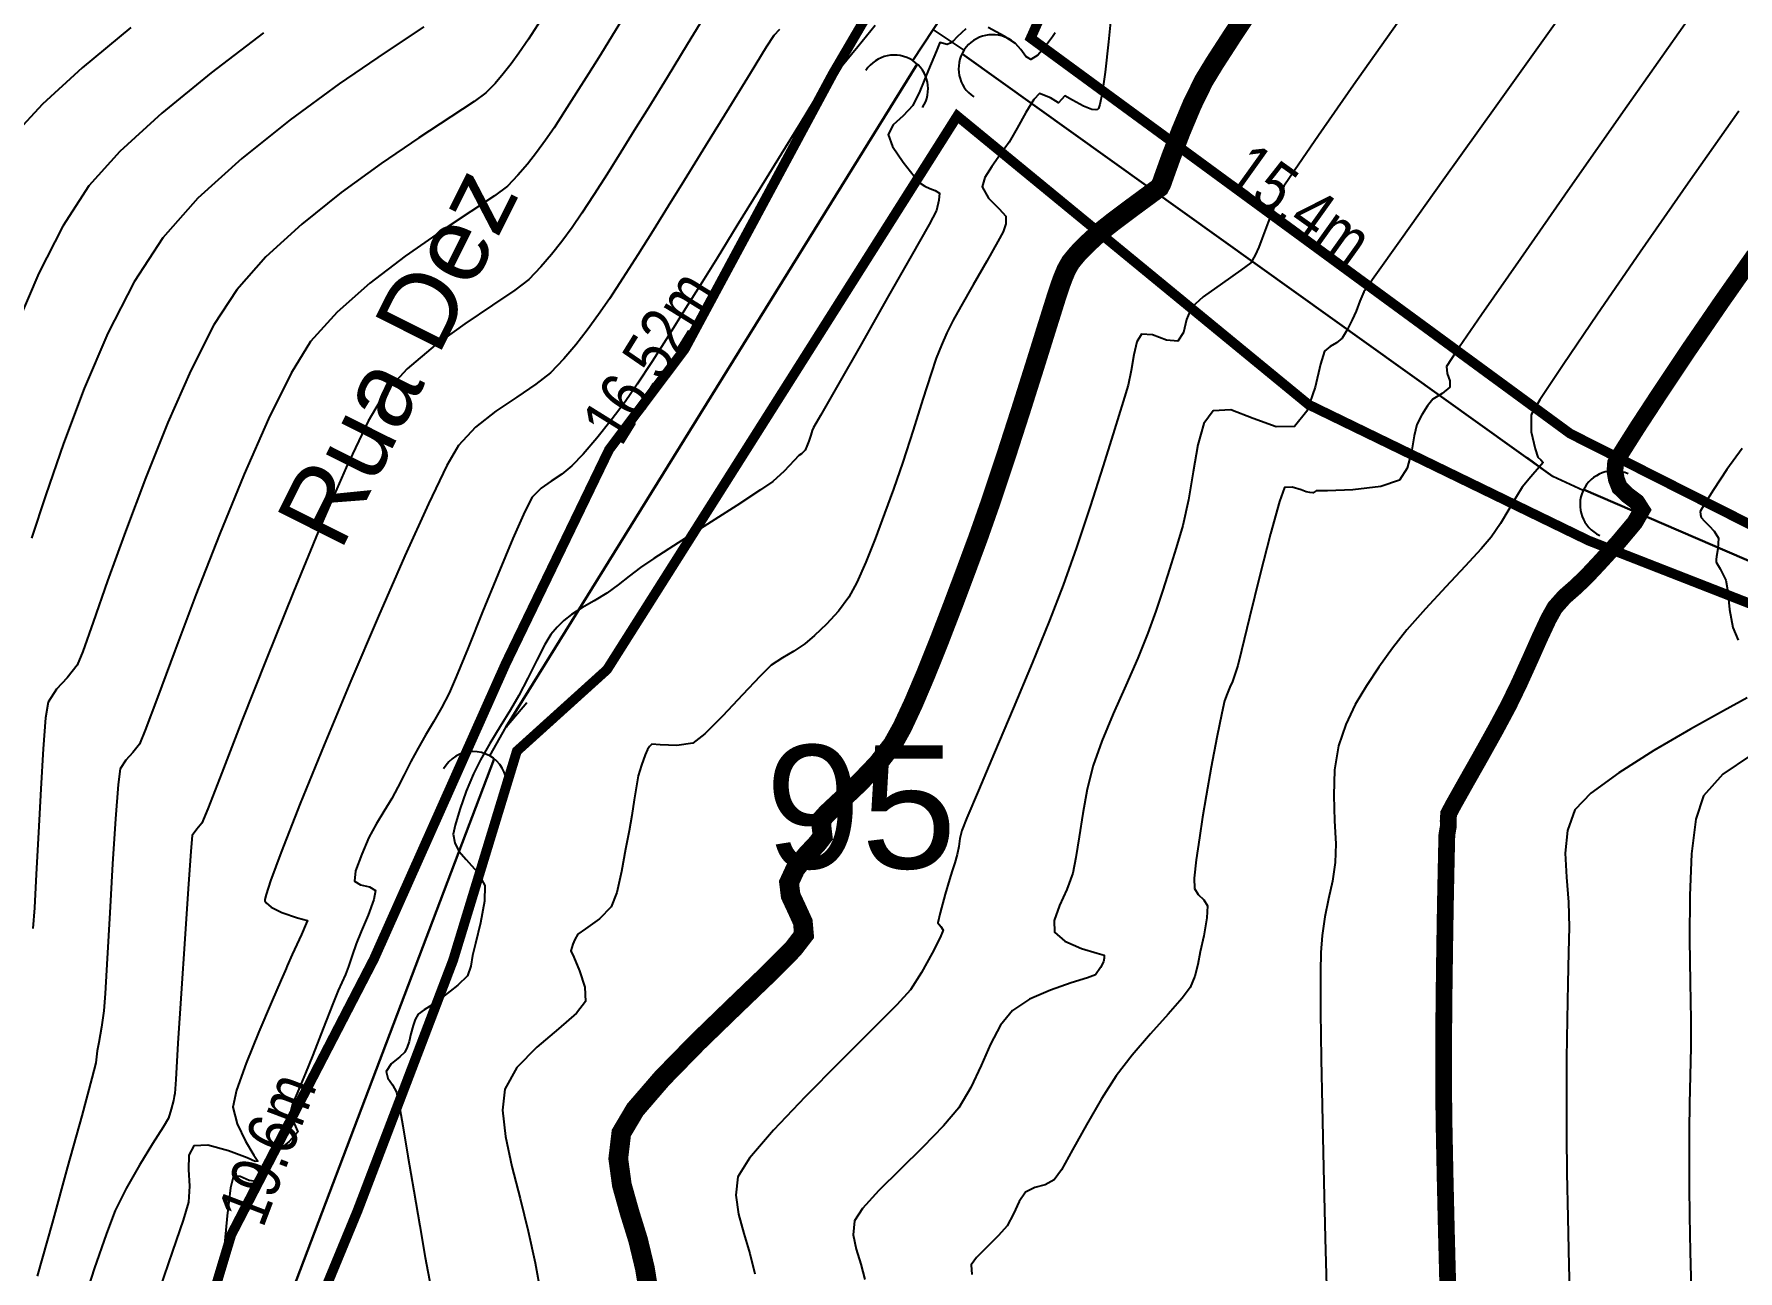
# Model space of a CAD drawing. Extents: x 360931 to 362237, y 7351473 to 7352200.
# Drawn here: x 361559.59 to 361594.16, y 7351835.4 to 7351860.47 of the extents above; entities that cross this region are included whole.
import ezdxf
from ezdxf.enums import TextEntityAlignment as Align

# ---------------------------------------------------------------- set-up
doc = ezdxf.new("R2010")
doc.units = 0
for name, color, linetype in [('A_Curvas Intermediarias', 37, 'Continuous'), ('A_Curvas Mestras', 32, 'Continuous'), ('LISTAGEM_TEXTO', 7, 'Continuous'), ('PONTOS-Pontos - Água_U', 1, 'Continuous'), ('PS_IND_COMPRIMENTO', 7, 'Continuous'), ('ZZ-Carimbo Texto', 7, 'Continuous')]:
    doc.layers.add(name, color=color, linetype=linetype)
doc.layers.add('TUBO_PE_80_NTS194_PN_12_5', color=5, linetype='Continuous', lineweight=30)
doc.styles.add('CARIMBO', font='arial.ttf', dxfattribs={"height": 2})
doc.styles.add('ROMANS', font='arial.ttf', dxfattribs={"height": 2})
doc.styles.get("Standard").update_dxf_attribs({"font": 'arial.ttf'})
picture_1 = doc.add_image_def('image1.tif', size_in_pixel=(23490, 20550))

# ---------------------------------------------------------------- blocks, each defined once
blk = doc.blocks.new('*U1010')
for p, q in [((-0.135, 0), (0, 0)), ((0, 0), (0.1276, -0.0248))]:
    blk.add_line(p, q)
blk.add_arc((-0.2725, -0.0002), 0.1375, 270.09061, 90.09061)
blk = doc.blocks.new('*U1212', base_point=(361544.508, 7351672.6662))
for p, q in [((361544.3817, 7351672.6065), (361544.6342, 7351672.7702)), ((361544.5898, 7351672.5621), (361544.508, 7351672.6883))]:
    blk.add_line(p, q)
for centre, start, end in [((361544.7496, 7351672.845), 122.96833, 302.96833), ((361544.2664, 7351672.5316), 302.96833, 122.96833), ((361544.6647, 7351672.4468), 32.96834, 212.96834)]:
    blk.add_arc(centre, 0.1375, start, end)
blk = doc.blocks.new('*U1219')
for p, q in [((-0.135, 0), (0, 0)), ((0, 0), (0.1276, -0.0248))]:
    blk.add_line(p, q)
blk.add_arc((-0.2725, -0.0002), 0.1375, 270.09061, 90.09061)

msp = doc.modelspace()

# ---------------------------------------------------------------- linework, layer by layer
at = {"color": 0, "const_width": 0.2}
for points in [[(361595.82, 7351849.817), (361590.759, 7351852.374), (361579.815, 7351860.393), (361580.555, 7351862.052), (361580.802, 7351867.724), (361580.835, 7351872.92), (361581.032, 7351875.006), (361583.519, 7351878.09), (361584.994, 7351880.335), (361586.047, 7351881.916), (361584.765, 7351884.431), (361588.234, 7351887.803), (361591.704, 7351893.871), (361593.221, 7351898.836), (361592.969, 7351903.754), (361591.539, 7351913.549), (361591.875, 7351918.097), (361596.46, 7351926.765)], [(361583.302, 7351883.489), (361584.664, 7351881.507), (361583.004, 7351880.349), (361579.594, 7351875.729), (361579.536, 7351871.311), (361579.139, 7351866.51), (361578.24, 7351863.838), (361575.799, 7351859.668), (361572.793, 7351854.085), (361571.262, 7351852.051), (361569.164, 7351847.711), (361566.491, 7351841.721), (361563.595, 7351836.128), (361561.743, 7351829.974), (361561.309, 7351825.565), (361560.16, 7351820.935), (361553.761, 7351822.352), (361552.546, 7351820.979), (361550.127, 7351818.983), (361548.49, 7351818.005), (361547.241, 7351817.08), (361544.411, 7351815.531)], [(361597.292, 7351819.716), (361591.282, 7351822.113), (361585.66, 7351823.892), (361578.511, 7351825.569), (361577.118, 7351826.136), (361573.172, 7351826.806), (361562.902, 7351828.74), (361566.158, 7351836.616), (361568.096, 7351841.694), (361569.39, 7351845.936), (361571.219, 7351847.588), (361578.325, 7351858.813), (361585.452, 7351852.962), (361591.134, 7351850.204), (361599.046, 7351847.114)]]:
    msp.add_lwpolyline(points, dxfattribs=at)
at = {"layer": 'A_Curvas Intermediarias', "flags": 128}
for points, elevation in [([(361569.869, 7351860.75), (361569.627, 7351860.374), (361569.431, 7351860.088), (361569.272, 7351859.873), (361569.114, 7351859.67), (361568.948, 7351859.476), (361568.763, 7351859.283), (361568.525, 7351859.11), (361568.05, 7351858.799), (361567.401, 7351858.372), (361566.639, 7351857.852), (361565.827, 7351857.261), (361565.026, 7351856.623), (361564.298, 7351855.959), (361563.705, 7351855.292), (361563.245, 7351854.577), (361562.774, 7351853.654), (361562.306, 7351852.599), (361561.859, 7351851.487), (361561.447, 7351850.392), (361561.086, 7351849.389), (361560.792, 7351848.552), (361560.582, 7351847.957), (361560.47, 7351847.678), (361560.267, 7351847.422), (361560.047, 7351847.192), (361559.88, 7351846.928), (361559.829, 7351846.608), (361559.779, 7351845.984), (361559.729, 7351845.171), (361559.682, 7351844.286), (361559.638, 7351843.442), (361559.6, 7351842.755), (361559.568, 7351842.341)], 88), ([(361571.653, 7351860.983), (361571.332, 7351860.454), (361571.084, 7351860.053), (361570.843, 7351859.669), (361570.596, 7351859.276), (361570.359, 7351858.902), (361570.146, 7351858.575), (361569.97, 7351858.321), (361569.786, 7351858.072), (361569.604, 7351857.839), (361569.412, 7351857.614), (361569.198, 7351857.392), (361568.937, 7351857.197), (361568.459, 7351856.88), (361567.833, 7351856.464), (361567.126, 7351855.971), (361566.407, 7351855.421), (361565.744, 7351854.837), (361565.204, 7351854.24), (361564.809, 7351853.6), (361564.351, 7351852.671), (361563.858, 7351851.548), (361563.358, 7351850.326), (361562.879, 7351849.102), (361562.45, 7351847.969), (361562.097, 7351847.024), (361561.85, 7351846.361), (361561.736, 7351846.076), (361561.6, 7351845.905), (361561.454, 7351845.752), (361561.343, 7351845.576), (361561.301, 7351845.256), (361561.248, 7351844.565), (361561.189, 7351843.651), (361561.13, 7351842.657), (361561.076, 7351841.731), (361561.034, 7351841.019), (361561.009, 7351840.667), (361560.961, 7351840.341), (361560.906, 7351840.029), (361560.875, 7351839.855), (361560.864, 7351839.733), (361560.851, 7351839.612), (361560.768, 7351839.302), (361560.561, 7351838.542), (361560.276, 7351837.504), (361559.959, 7351836.361), (361559.656, 7351835.286)], 89), ([(361581.449, 7351860.857), (361581.394, 7351860.316), (361581.326, 7351859.703), (361581.266, 7351859.275), (361581.219, 7351859.05), (361581.187, 7351858.966), (361581.17, 7351858.948), (361581.138, 7351858.938), (361581.052, 7351858.947), (361580.886, 7351859.012), (361580.661, 7351859.135), (361580.505, 7351859.22), (361580.441, 7351859.151), (361580.378, 7351859.083), (361580.216, 7351859.185), (361579.996, 7351859.268), (361579.881, 7351859.146), (361579.719, 7351858.884), (361579.541, 7351858.567), (361579.376, 7351858.283), (361579.205, 7351858.037), (361579.024, 7351857.792), (361578.882, 7351857.566), (361578.831, 7351857.376), (361578.956, 7351857.146), (361579.178, 7351856.932), (361579.31, 7351856.785), (361579.307, 7351856.628), (361579.258, 7351856.467), (361579.151, 7351856.266), (361578.923, 7351855.868), (361578.647, 7351855.39), (361578.396, 7351854.952), (361578.242, 7351854.673), (361578.116, 7351854.416), (361578.003, 7351854.167), (361577.896, 7351853.903), (361577.793, 7351853.595), (361577.629, 7351853.074), (361577.431, 7351852.442), (361577.223, 7351851.798), (361577.032, 7351851.246), (361576.85, 7351850.751), (361576.659, 7351850.243), (361576.468, 7351849.764), (361576.288, 7351849.354), (361576.126, 7351849.055), (361575.913, 7351848.772), (361575.669, 7351848.508), (361575.429, 7351848.281), (361575.232, 7351848.111), (361575.007, 7351847.959), (361574.778, 7351847.83), (361574.551, 7351847.68), (361574.325, 7351847.457), (361573.968, 7351847.078), (361573.566, 7351846.651), (361573.202, 7351846.288), (361572.961, 7351846.099), (361572.638, 7351846.048), (361572.298, 7351846.063), (361572.13, 7351846.077), (361572.081, 7351846.026), (361572.037, 7351845.966), (361571.996, 7351845.862), (361571.921, 7351845.652), (361571.853, 7351845.432), (361571.814, 7351845.231), (361571.77, 7351844.95), (361571.721, 7351844.632), (361571.665, 7351844.32), (361571.597, 7351843.948), (361571.514, 7351843.494), (361571.416, 7351843.067), (361571.306, 7351842.776), (361571.068, 7351842.532), (361570.783, 7351842.332), (361570.627, 7351842.226), (361570.567, 7351842.116), (361570.527, 7351842.021), (361570.503, 7351841.952), (361570.486, 7351841.883), (361570.543, 7351841.758), (361570.661, 7351841.482), (361570.766, 7351841.149), (361570.78, 7351840.856), (361570.601, 7351840.619), (361570.233, 7351840.306), (361569.792, 7351839.933), (361569.39, 7351839.52), (361569.144, 7351839.083), (361569.099, 7351838.653), (361569.158, 7351838.12), (361569.288, 7351837.513), (361569.454, 7351836.864), (361569.622, 7351836.202), (361569.759, 7351835.557), (361569.876, 7351834.923)], 94), ([(361590.512, 7351860.765), (361589.261, 7351859.016), (361588.184, 7351857.51), (361587.34, 7351856.326), (361586.784, 7351855.545), (361586.576, 7351855.248), (361586.493, 7351855.056), (361586.416, 7351854.859), (361586.337, 7351854.683), (361586.236, 7351854.476), (361586.132, 7351854.312), (361586.016, 7351854.216), (361585.887, 7351854.14), (361585.775, 7351854.043), (361585.696, 7351853.784), (361585.583, 7351853.316), (361585.414, 7351852.83), (361585.165, 7351852.518), (361584.792, 7351852.509), (361584.33, 7351852.683), (361583.872, 7351852.854), (361583.514, 7351852.835), (361583.33, 7351852.58), (361583.205, 7351852.143), (361583.11, 7351851.602), (361583.018, 7351851.033), (361582.901, 7351850.513), (361582.766, 7351850.058), (361582.633, 7351849.625), (361582.496, 7351849.2), (361582.35, 7351848.771), (361582.19, 7351848.324), (361581.987, 7351847.823), (361581.742, 7351847.265), (361581.486, 7351846.689), (361581.255, 7351846.135), (361581.081, 7351845.641), (361580.962, 7351845.167), (361580.87, 7351844.673), (361580.796, 7351844.198), (361580.731, 7351843.781), (361580.669, 7351843.461), (361580.548, 7351843.13), (361580.397, 7351842.802), (361580.289, 7351842.504), (361580.298, 7351842.263), (361580.505, 7351842.079), (361580.845, 7351841.936), (361581.163, 7351841.841), (361581.307, 7351841.8), (361581.303, 7351841.734), (361581.289, 7351841.664), (361581.234, 7351841.547), (361581.129, 7351841.396), (361580.97, 7351841.336), (361580.636, 7351841.234), (361580.214, 7351841.09), (361579.789, 7351840.904), (361579.446, 7351840.677), (361579.202, 7351840.376), (361578.998, 7351839.99), (361578.808, 7351839.558), (361578.603, 7351839.116), (361578.354, 7351838.703), (361578.044, 7351838.334), (361577.623, 7351837.903), (361577.163, 7351837.452), (361576.733, 7351837.025), (361576.402, 7351836.663), (361576.24, 7351836.41), (361576.216, 7351836.128), (361576.275, 7351835.835), (361576.368, 7351835.533), (361576.447, 7351835.22)], 97), ([(361593.171, 7351860.795), (361591.918, 7351859.013), (361590.76, 7351857.361), (361589.756, 7351855.924), (361588.963, 7351854.785), (361588.442, 7351854.027), (361588.25, 7351853.735), (361588.265, 7351853.59), (361588.316, 7351853.443), (361588.319, 7351853.313), (361588.165, 7351853.189), (361587.973, 7351853.073), (361587.865, 7351852.935), (361587.751, 7351852.753), (361587.65, 7351852.556), (361587.594, 7351852.329), (361587.54, 7351852.004), (361587.452, 7351851.674), (361587.295, 7351851.43), (361586.918, 7351851.301), (361586.351, 7351851.237), (361585.835, 7351851.215), (361585.607, 7351851.213), (361585.543, 7351851.173), (361585.479, 7351851.182), (361585.402, 7351851.196), (361585.301, 7351851.233), (361585.117, 7351851.286), (361584.965, 7351851.28), (361584.863, 7351850.999), (361584.683, 7351850.343), (361584.466, 7351849.497), (361584.254, 7351848.646), (361584.09, 7351847.976), (361584.014, 7351847.673), (361583.965, 7351847.511), (361583.909, 7351847.35), (361583.858, 7351847.23), (361583.798, 7351847.097), (361583.746, 7351846.955), (361583.69, 7351846.703), (361583.593, 7351846.21), (361583.478, 7351845.607), (361583.372, 7351845.026), (361583.3, 7351844.598), (361583.236, 7351844.175), (361583.174, 7351843.733), (361583.133, 7351843.361), (361583.135, 7351843.148), (361583.213, 7351843.027), (361583.324, 7351842.921), (361583.4, 7351842.801), (361583.391, 7351842.554), (361583.326, 7351842.192), (361583.255, 7351841.863), (361583.203, 7351841.611), (361583.143, 7351841.371), (361583.047, 7351841.139), (361582.89, 7351840.928), (361582.604, 7351840.603), (361582.246, 7351840.204), (361581.875, 7351839.773), (361581.547, 7351839.35), (361581.248, 7351838.885), (361580.945, 7351838.356), (361580.666, 7351837.849), (361580.439, 7351837.448), (361580.293, 7351837.239), (361580.106, 7351837.144), (361579.896, 7351837.088), (361579.711, 7351836.991), (361579.58, 7351836.801), (361579.469, 7351836.554), (361579.335, 7351836.31), (361579.158, 7351836.11), (361578.924, 7351835.878), (361578.712, 7351835.665), (361578.605, 7351835.519), (361578.617, 7351835.32)], 98), ([(361564.251, 7351860.498), (361563.186, 7351859.687), (361562.188, 7351858.872), (361561.336, 7351858.095), (361560.707, 7351857.396), (361560.175, 7351856.58), (361559.691, 7351855.63), (361559.257, 7351854.612)], 86), ([(361567.502, 7351860.623), (361566.715, 7351860.104), (361565.784, 7351859.465), (361564.788, 7351858.737), (361563.807, 7351857.954), (361562.92, 7351857.145), (361562.206, 7351856.344), (361561.626, 7351855.454), (361561.093, 7351854.409), (361560.612, 7351853.288), (361560.19, 7351852.17), (361559.832, 7351851.131), (361559.545, 7351850.251)], 87), ([(361574.72, 7351860.569), (361574.6, 7351860.445), (361574.45, 7351860.21), (361574.122, 7351859.679), (361573.687, 7351858.972), (361573.218, 7351858.208), (361572.785, 7351857.505), (361572.46, 7351856.983), (361572.154, 7351856.495), (361571.842, 7351855.997), (361571.541, 7351855.524), (361571.27, 7351855.109), (361571.048, 7351854.787), (361570.814, 7351854.472), (361570.583, 7351854.176), (361570.34, 7351853.891), (361570.069, 7351853.609), (361569.774, 7351853.373), (361569.388, 7351853.115), (361568.963, 7351852.827), (361568.55, 7351852.503), (361568.203, 7351852.136), (361567.97, 7351851.726), (361567.595, 7351850.948), (361567.12, 7351849.897), (361566.582, 7351848.669), (361566.022, 7351847.359), (361565.48, 7351846.062), (361564.994, 7351844.872), (361564.606, 7351843.886), (361564.392, 7351843.306), (361564.301, 7351843.026), (361564.278, 7351842.924), (361564.279, 7351842.901), (361564.305, 7351842.857), (361564.402, 7351842.773), (361564.619, 7351842.664), (361564.936, 7351842.558), (361565.14, 7351842.503), (361565.118, 7351842.441), (361565.017, 7351842.218), (361564.832, 7351841.808), (361564.729, 7351841.581), (361564.709, 7351841.529), (361564.689, 7351841.478), (361564.607, 7351841.297), (361564.409, 7351840.845), (361564.152, 7351840.242), (361563.896, 7351839.607), (361563.702, 7351839.059), (361563.628, 7351838.719), (361563.712, 7351838.381), (361563.885, 7351838.023), (361564.056, 7351837.739), (361564.132, 7351837.622), (361564.081, 7351837.617), (361563.915, 7351837.687), (361563.537, 7351837.831), (361563.119, 7351837.946), (361562.833, 7351837.931), (361562.736, 7351837.744), (361562.729, 7351837.453), (361562.747, 7351837.116), (361562.728, 7351836.792), (361562.618, 7351836.425), (361562.403, 7351835.797), (361562.136, 7351835.022)], 91), ([(361576.661, 7351860.652), (361576.305, 7351860.216), (361575.953, 7351859.791), (361575.684, 7351859.467), (361575.575, 7351859.336), (361575.514, 7351859.275), (361575.41, 7351859.107), (361575.139, 7351858.665), (361574.753, 7351858.039), (361574.307, 7351857.316), (361573.855, 7351856.585), (361573.451, 7351855.932), (361573.148, 7351855.448), (361572.81, 7351854.909), (361572.464, 7351854.358), (361572.132, 7351853.834), (361571.833, 7351853.376), (361571.587, 7351853.02), (361571.304, 7351852.648), (361571.01, 7351852.282), (361570.733, 7351851.96), (361570.505, 7351851.718), (361570.3, 7351851.552), (361570.086, 7351851.411), (361569.881, 7351851.266), (361569.702, 7351851.084), (361569.552, 7351850.797), (361569.309, 7351850.246), (361569.011, 7351849.532), (361568.695, 7351848.758), (361568.399, 7351848.029), (361568.16, 7351847.445), (361568.014, 7351847.111), (361567.858, 7351846.814), (361567.696, 7351846.532), (361567.536, 7351846.26), (361567.384, 7351845.992), (361567.241, 7351845.723), (361567.104, 7351845.457), (361566.974, 7351845.206), (361566.851, 7351844.977), (361566.691, 7351844.709), (361566.533, 7351844.455), (361566.389, 7351844.181), (361566.242, 7351843.845), (361566.119, 7351843.509), (361566.094, 7351843.296), (361566.216, 7351843.224), (361566.399, 7351843.184), (361566.519, 7351843.111), (361566.49, 7351842.927), (361566.372, 7351842.611), (361566.231, 7351842.275), (361566.131, 7351842.028), (361566.05, 7351841.794), (361565.972, 7351841.569), (361565.912, 7351841.405), (361565.84, 7351841.244), (361565.766, 7351841.083), (361565.658, 7351840.813), (361565.459, 7351840.31), (361565.248, 7351839.773), (361565.103, 7351839.402), (361564.968, 7351839.083), (361564.838, 7351838.776), (361564.783, 7351838.569), (361564.873, 7351838.387), (361564.945, 7351838.217), (361564.767, 7351838.019), (361564.446, 7351837.747), (361564.234, 7351837.552), (361564.17, 7351837.358), (361564.094, 7351837.209), (361563.956, 7351837.232), (361563.777, 7351837.311), (361563.639, 7351837.323), (361563.583, 7351837.078), (361563.514, 7351836.513), (361563.443, 7351835.788), (361563.385, 7351835.065)], 92), ([(361578.499, 7351860.584), (361578.323, 7351860.419), (361578.238, 7351860.327), (361578.18, 7351860.291), (361578.122, 7351860.262), (361578.048, 7351860.286), (361577.974, 7351860.306), (361577.901, 7351860.135), (361577.744, 7351859.749), (361577.564, 7351859.321), (361577.42, 7351859.025), (361577.23, 7351858.818), (361577.025, 7351858.635), (361576.921, 7351858.436), (361577.012, 7351858.195), (361577.226, 7351857.876), (361577.45, 7351857.591), (361577.569, 7351857.453), (361577.666, 7351857.393), (361577.766, 7351857.342), (361577.873, 7351857.302), (361577.961, 7351857.252), (361577.954, 7351857.106), (361577.903, 7351856.897), (361577.752, 7351856.617), (361577.391, 7351855.975), (361576.905, 7351855.118), (361576.38, 7351854.195), (361575.899, 7351853.353), (361575.548, 7351852.738), (361575.411, 7351852.499), (361575.383, 7351852.436), (361575.352, 7351852.34), (361575.313, 7351852.219), (361575.273, 7351852.119), (361575.239, 7351852.04), (361575.201, 7351851.999), (361575.165, 7351851.963), (361575.11, 7351851.928), (361575.017, 7351851.828), (361574.81, 7351851.613), (361574.584, 7351851.405), (361574.332, 7351851.231), (361573.853, 7351850.919), (361573.259, 7351850.538), (361572.661, 7351850.156), (361572.17, 7351849.841), (361571.899, 7351849.662), (361571.666, 7351849.484), (361571.448, 7351849.308), (361571.218, 7351849.137), (361570.96, 7351848.98), (361570.706, 7351848.839), (361570.501, 7351848.709), (361570.346, 7351848.584), (361570.207, 7351848.452), (361570.079, 7351848.302), (361569.959, 7351848.1), (361569.798, 7351847.783), (361569.614, 7351847.417), (361569.429, 7351847.063), (361569.259, 7351846.771), (361569.054, 7351846.436), (361568.843, 7351846.089), (361568.652, 7351845.758), (361568.507, 7351845.476), (361568.364, 7351845.126), (361568.232, 7351844.753), (361568.136, 7351844.435), (361568.099, 7351844.251), (361568.133, 7351844.077), (361568.212, 7351843.91), (361568.359, 7351843.741), (361568.585, 7351843.491), (361568.738, 7351843.212), (361568.731, 7351842.894), (361568.649, 7351842.453), (361568.549, 7351842.036), (361568.488, 7351841.791), (361568.456, 7351841.573), (361568.391, 7351841.376), (361568.192, 7351841.187), (361567.883, 7351840.948), (361567.67, 7351840.792), (361567.509, 7351840.69), (361567.387, 7351840.604), (361567.328, 7351840.493), (361567.283, 7351840.371), (361567.241, 7351840.204), (361567.203, 7351840.046), (361567.167, 7351839.935), (361567.12, 7351839.831), (361567.012, 7351839.739), (361566.84, 7351839.592), (361566.737, 7351839.441), (361566.77, 7351839.306), (361566.864, 7351839.168), (361566.946, 7351839.018), (361566.992, 7351838.796), (361567.074, 7351838.338), (361567.18, 7351837.721), (361567.299, 7351837.02), (361567.419, 7351836.311), (361567.529, 7351835.669), (361567.646, 7351835.066)], 93), ([(361587.252, 7351860.693), (361586.367, 7351859.436), (361585.654, 7351858.417), (361585.164, 7351857.709), (361584.951, 7351857.388), (361584.783, 7351857.037), (361584.631, 7351856.659), (361584.513, 7351856.337), (361584.443, 7351856.154), (361584.371, 7351855.989), (361584.28, 7351855.839), (361584.08, 7351855.686), (361583.705, 7351855.425), (361583.316, 7351855.144), (361583.074, 7351854.931), (361582.974, 7351854.687), (361582.916, 7351854.425), (361582.801, 7351854.249), (361582.568, 7351854.266), (361582.288, 7351854.379), (361582.063, 7351854.391), (361581.965, 7351854.237), (361581.904, 7351853.97), (361581.854, 7351853.655), (361581.789, 7351853.353), (361581.69, 7351853.024), (361581.515, 7351852.454), (361581.286, 7351851.721), (361581.021, 7351850.899), (361580.742, 7351850.066), (361580.471, 7351849.298), (361580.195, 7351848.584), (361579.843, 7351847.721), (361579.458, 7351846.799), (361579.081, 7351845.908), (361578.754, 7351845.138), (361578.518, 7351844.581), (361578.416, 7351844.328), (361578.379, 7351844.164), (361578.355, 7351844.004), (361578.323, 7351843.839), (361578.276, 7351843.672), (361578.221, 7351843.507), (361578.167, 7351843.335), (361578.081, 7351843.033), (361577.977, 7351842.655), (361577.93, 7351842.452), (361577.988, 7351842.378), (361578.042, 7351842.305), (361577.979, 7351842.158), (361577.816, 7351841.837), (361577.599, 7351841.447), (361577.374, 7351841.095), (361577.1, 7351840.793), (361576.587, 7351840.277), (361575.933, 7351839.628), (361575.238, 7351838.926), (361574.597, 7351838.251), (361574.11, 7351837.682), (361573.875, 7351837.301), (361573.83, 7351836.929), (361573.883, 7351836.546), (361573.992, 7351836.152), (361574.118, 7351835.747), (361574.218, 7351835.333)], 96), ([(361580.308, 7351860.498), (361580.256, 7351860.418), (361580.198, 7351860.341), (361580.112, 7351860.228), (361579.959, 7351860.05), (361579.815, 7351859.958), (361579.713, 7351860.023), (361579.616, 7351860.16), (361579.504, 7351860.286), (361579.274, 7351860.434), (361578.949, 7351860.608)], 93), ([(361594.179, 7351858.911), (361593.155, 7351857.452), (361592.18, 7351856.051), (361591.313, 7351854.795), (361590.616, 7351853.77), (361590.147, 7351853.061), (361589.965, 7351852.755), (361589.971, 7351852.413), (361590.05, 7351852.066), (361590.105, 7351851.897), (361590.161, 7351851.842), (361590.21, 7351851.79), (361590.132, 7351851.693), (361589.959, 7351851.496), (361589.789, 7351851.286), (361589.668, 7351851.096), (361589.517, 7351850.837), (361589.345, 7351850.551), (361589.159, 7351850.277), (361588.955, 7351850.039), (361588.629, 7351849.688), (361588.234, 7351849.268), (361587.822, 7351848.822), (361587.444, 7351848.392), (361587.152, 7351848.022), (361586.881, 7351847.639), (361586.626, 7351847.261), (361586.398, 7351846.878), (361586.205, 7351846.476), (361586.057, 7351846.043), (361585.977, 7351845.559), (361585.962, 7351845.038), (361585.981, 7351844.523), (361586.002, 7351844.056), (361585.994, 7351843.679), (361585.937, 7351843.298), (361585.859, 7351842.938), (361585.782, 7351842.577), (361585.727, 7351842.197), (361585.704, 7351841.853), (361585.694, 7351841.466), (361585.693, 7351841.051), (361585.697, 7351840.621), (361585.7, 7351840.19), (361585.709, 7351839.687), (361585.729, 7351838.741), (361585.758, 7351837.488), (361585.792, 7351836.059), (361585.828, 7351834.59)], 99), ([(361594.252, 7351852.075), (361593.941, 7351851.644), (361593.667, 7351851.233), (361593.472, 7351850.923), (361593.396, 7351850.796), (361593.402, 7351850.733), (361593.416, 7351850.671), (361593.487, 7351850.599), (361593.581, 7351850.504), (361593.68, 7351850.396), (361593.77, 7351850.251), (361593.758, 7351850.035), (361593.727, 7351849.881), (361593.724, 7351849.824), (361593.724, 7351849.768), (361593.806, 7351849.631), (361593.92, 7351849.401), (361593.955, 7351849.163), (361593.99, 7351848.806), (361594.061, 7351848.445), (361594.166, 7351848.182)], 101), ([(361594.352, 7351847.015), (361593.87, 7351846.754), (361593.203, 7351846.383), (361592.46, 7351845.948), (361591.749, 7351845.498), (361591.178, 7351845.081), (361590.856, 7351844.745), (361590.702, 7351844.328), (361590.659, 7351843.869), (361590.682, 7351843.38), (361590.724, 7351842.874), (361590.738, 7351842.364), (361590.724, 7351841.861), (361590.71, 7351841.225), (361590.697, 7351840.495), (361590.687, 7351839.711), (361590.682, 7351838.911), (361590.682, 7351838.134), (361590.691, 7351837.384), (361590.71, 7351836.476), (361590.734, 7351835.498), (361590.76, 7351834.535)], 101), ([(361594.42, 7351845.847), (361593.859, 7351845.469), (361593.464, 7351845.029), (361593.31, 7351844.554), (361593.222, 7351843.853), (361593.185, 7351843.011), (361593.181, 7351842.113), (361593.195, 7351841.244), (361593.21, 7351840.488), (361593.21, 7351839.931), (361593.194, 7351839.348), (361593.182, 7351838.792), (361593.175, 7351838.245), (361593.172, 7351837.689), (361593.173, 7351837.107), (361593.181, 7351836.51), (361593.197, 7351835.784), (361593.216, 7351835.02)], 102)]:
    msp.add_lwpolyline(points, dxfattribs=dict(at, elevation=elevation))
at = {"layer": 'A_Curvas Mestras', "color": 11, "true_color": 0xf27172, "const_width": 0.4, "elevation": 95, "flags": 128}
msp.add_lwpolyline([(361584.426, 7351861.225), (361583.922, 7351860.47), (361583.545, 7351859.887), (361583.326, 7351859.528), (361583.09, 7351859.046), (361582.86, 7351858.498), (361582.662, 7351857.984), (361582.524, 7351857.601), (361582.47, 7351857.448), (361582.428, 7351857.367), (361582.267, 7351857.249), (361581.9, 7351856.979), (361581.492, 7351856.674), (361581.208, 7351856.449), (361580.981, 7351856.239), (361580.771, 7351856.027), (361580.623, 7351855.848), (361580.537, 7351855.695), (361580.471, 7351855.537), (361580.409, 7351855.37), (361580.325, 7351855.112), (361580.148, 7351854.548), (361579.904, 7351853.767), (361579.617, 7351852.859), (361579.312, 7351851.914), (361579.015, 7351851.022), (361578.751, 7351850.272), (361578.5, 7351849.595), (361578.233, 7351848.885), (361577.96, 7351848.178), (361577.691, 7351847.507), (361577.437, 7351846.909), (361577.208, 7351846.419), (361577.014, 7351846.07), (361576.712, 7351845.682), (361576.338, 7351845.291), (361575.97, 7351844.941), (361575.685, 7351844.674), (361575.559, 7351844.535), (361575.574, 7351844.37), (361575.594, 7351844.202), (361575.484, 7351844.06), (361575.265, 7351843.826), (361575.04, 7351843.547), (361574.912, 7351843.27), (361574.944, 7351843.005), (361575.07, 7351842.735), (361575.192, 7351842.467), (361575.215, 7351842.21), (361574.998, 7351841.928), (361574.49, 7351841.417), (361573.802, 7351840.757), (361573.048, 7351840.027), (361572.34, 7351839.303), (361571.789, 7351838.665), (361571.509, 7351838.192), (361571.447, 7351837.673), (361571.52, 7351837.138), (361571.674, 7351836.588), (361571.849, 7351836.023), (361571.988, 7351835.445), (361572.071, 7351834.931)], dxfattribs=at)
at = {"layer": 'A_Curvas Mestras', "flags": 128}
for points, elevation in [([(361573.229, 7351860.893), (361572.845, 7351860.267), (361572.436, 7351859.595), (361572.058, 7351858.979), (361571.772, 7351858.518), (361571.498, 7351858.082), (361571.219, 7351857.637), (361570.95, 7351857.213), (361570.708, 7351856.842), (361570.509, 7351856.554), (361570.3, 7351856.272), (361570.094, 7351856.007), (361569.876, 7351855.753), (361569.634, 7351855.501), (361569.351, 7351855.283), (361568.893, 7351854.978), (361568.331, 7351854.601), (361567.733, 7351854.166), (361567.167, 7351853.69), (361566.703, 7351853.188), (361566.373, 7351852.623), (361565.928, 7351851.687), (361565.409, 7351850.496), (361564.857, 7351849.164), (361564.311, 7351847.809), (361563.812, 7351846.547), (361563.401, 7351845.493), (361563.117, 7351844.763), (361563.001, 7351844.474), (361562.897, 7351844.351), (361562.805, 7351844.225), (361562.774, 7351843.905), (361562.719, 7351843.146), (361562.65, 7351842.126), (361562.578, 7351841.023), (361562.514, 7351840.014), (361562.468, 7351839.278), (361562.45, 7351838.992), (361562.44, 7351838.931), (361562.422, 7351838.849), (361562.378, 7351838.672), (361562.32, 7351838.494), (361562.213, 7351838.31), (361562, 7351837.972), (361561.732, 7351837.539), (361561.461, 7351837.068), (361561.238, 7351836.617), (361561.062, 7351836.154), (361560.817, 7351835.438), (361560.539, 7351834.573)], 90), ([(361561.559, 7351860.609), (361560.571, 7351859.792), (361559.763, 7351859.057), (361559.207, 7351858.448)], 85)]:
    msp.add_lwpolyline(points, dxfattribs=dict(at, elevation=elevation))
at = {"layer": 'A_Curvas Mestras', "color": 9, "true_color": 0xd19cc7, "const_width": 0.34, "elevation": 100, "flags": 128}
msp.add_lwpolyline([(361594.496, 7351855.991), (361593.822, 7351855.031), (361593.173, 7351854.084), (361592.593, 7351853.216), (361592.122, 7351852.497), (361591.804, 7351851.994), (361591.68, 7351851.776), (361591.668, 7351851.611), (361591.698, 7351851.443), (361591.761, 7351851.284), (361591.911, 7351851.135), (361592.111, 7351850.985), (361592.215, 7351850.823), (361592.07, 7351850.57), (361591.727, 7351850.162), (361591.343, 7351849.743), (361591.075, 7351849.458), (361590.859, 7351849.253), (361590.644, 7351849.065), (361590.449, 7351848.846), (361590.318, 7351848.611), (361590.145, 7351848.241), (361589.944, 7351847.79), (361589.728, 7351847.313), (361589.511, 7351846.865), (361589.25, 7351846.377), (361588.935, 7351845.812), (361588.628, 7351845.271), (361588.394, 7351844.855), (361588.294, 7351844.667), (361588.285, 7351844.522), (361588.287, 7351844.406), (361588.272, 7351844.324), (361588.258, 7351844.242), (361588.253, 7351844.046), (361588.242, 7351843.538), (361588.227, 7351842.799), (361588.213, 7351841.91), (361588.2, 7351840.953), (361588.192, 7351840.01), (361588.191, 7351839.162), (361588.201, 7351838.357), (361588.221, 7351837.351), (361588.247, 7351836.229), (361588.277, 7351835.073)], dxfattribs=at)
at = {"layer": 'TUBO_PE_80_NTS194_PN_12_5', "linetype": 'Continuous'}
for points in [[(361578.421, 7351860.077), (361590.411, 7351851.505)], [(361577.51, 7351859.868), (361569.171, 7351846.426)], [(361591.031, 7351851.238), (361604.411, 7351845.471)], [(361568.926, 7351845.779), (361562.525, 7351828.906)]]:
    msp.add_lwpolyline(points, dxfattribs=at)

# ---------------------------------------------------------------- block references
at = {"layer": 'PONTOS-Pontos - Água_U'}
for name, p, xscale, yscale, zscale, rotation in [('*U1212', (361577.88, 7351860.464), 5.000000000000001, 5.000000000000001, 5.000000000000001, 23.74517237204301), ('*U1219', (361590.411, 7351851.505), 5, 5, 5, 155.1087567996272), ('*U1010', (361569.171, 7351846.426), 5, 5, 5, 60.53315498523666)]:
    msp.add_blockref(name, p, dxfattribs=dict(at, xscale=xscale, yscale=yscale, zscale=zscale, rotation=rotation))

# ---------------------------------------------------------------- texts
at = {"layer": 'LISTAGEM_TEXTO', "color": 1, "insert": (361574.429, 7351846.056), "char_height": 2.5, "attachment_point": 1}
msp.add_mtext_dynamic_manual_height_columns('95', width=7.17137, gutter_width=12.5, heights=[0], dxfattribs=at)
at = {"layer": 'PS_IND_COMPRIMENTO', "style": 'ROMANS', "width": 0.8}
for s, rotation, p in [('15.4m', 324.4373, (361585.288, 7351857.012)), ('16.52m', 58.1875, (361572.066, 7351853.938)), ('19.6m', 69.225, (361564.323, 7351837.875))]:
    msp.add_text(s, height=1, rotation=rotation, dxfattribs=at).set_placement(p, align=Align.MIDDLE_CENTER)
at = {"layer": 'ZZ-Carimbo Texto', "style": 'CARIMBO'}
msp.add_text('Rua Dez', height=1.5, rotation=63.4037, dxfattribs=at).set_placement((361566.964, 7351853.944), align=Align.MIDDLE_CENTER)

# ---------------------------------------------------------------- pictures from other files: only their frames are drawn
at = {"lineweight": 30}
image = msp.add_image(picture_1, insert=(361177.259, 7351517.423, -3.228), size_in_units=(579.285, 506.782), dxfattribs=dict(at, fade=58))
image.dxf.flags = 15

doc.saveas('drawing.dxf')
